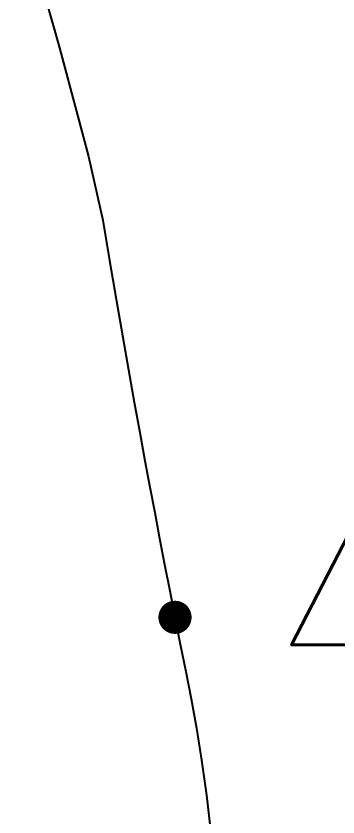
# Model space of a CAD drawing. Extents: x 39624947 to 39626627, y 3418539 to 3418836.
# Drawn here: x 39626530.03 to 39626533.92, y 3418682.8 to 3418692.45 of the extents above; entities that cross this region are included whole.
import ezdxf
from ezdxf.enums import TextEntityAlignment as Align

# ---------------------------------------------------------------- set-up
doc = ezdxf.new("R2010")
doc.units = 0
doc.layers.get('0').update_dxf_attribs({"linetype": 'CONTINUOUS'})
doc.layers.add('GCD', color=7, linetype='CONTINUOUS')
doc.layers.add('PUB_WALL', color=9, linetype='CONTINUOUS')
doc.styles.add('HZ', font='rs.shx', dxfattribs={"width": 0.8, "bigfont": 'hztxt.shx'})

# ---------------------------------------------------------------- blocks, each defined once
blk = doc.blocks.new('GC200')
at = {"linetype": 'Continuous', "const_width": 0.2, "flags": 128}
blk.add_lwpolyline([(-0.1, 0, 1), (0.1, 0, 1)], format="xyb", close=True, dxfattribs=at)
blk = doc.blocks.new('333377777')
at = {"layer": 'PUB_WALL', "color": 252, "ltscale": 0.01}
for p, q in [((39623278.1213, 3417498.1337, 42), (39623278.6459, 3417496.2883, 42)), ((39623278.6459, 3417496.2883, 42), (39623278.9944, 3417494.9812, 42)), ((39623278.9944, 3417494.9812, 42), (39623279.1669, 3417494.2126, 42)), ((39623279.1669, 3417494.2126, 42), (39623279.2497, 3417493.7253, 42)), ((39623279.2497, 3417493.7253, 42), (39623279.3291, 3417493.2623, 42)), ((39623279.3291, 3417493.2623, 42), (39623279.4052, 3417492.8236, 42)), ((39623279.4052, 3417492.8236, 42), (39623279.478, 3417492.4092, 42)), ((39623279.478, 3417492.4092, 42), (39623279.5474, 3417492.0191, 42)), ((39623279.5474, 3417492.0191, 42), (39623279.6135, 3417491.6533, 42)), ((39623279.6135, 3417491.6533, 42), (39623279.6762, 3417491.3118, 42)), ((39623279.6762, 3417491.3118, 42), (39623279.7356, 3417490.9946, 42)), ((39623279.7356, 3417490.9946, 42), (39623279.7939, 3417490.6878, 42)), ((39623279.7939, 3417490.6878, 42), (39623279.8533, 3417490.3775, 42)), ((39623279.8533, 3417490.3775, 42), (39623279.9139, 3417490.0637, 42)), ((39623279.9139, 3417490.0637, 42), (39623279.9756, 3417489.7464, 42)), ((39623279.9756, 3417489.7464, 42), (39623280.0385, 3417489.4257, 42)), ((39623280.0385, 3417489.4257, 42), (39623280.1026, 3417489.1015, 42)), ((39623280.1026, 3417489.1015, 42), (39623280.1678, 3417488.7738, 42)), ((39623280.1678, 3417488.7738, 42), (39623280.2342, 3417488.4426, 42)), ((39623280.2342, 3417488.4426, 42), (39623280.2991, 3417488.0917, 42)), ((39623280.2991, 3417488.0917, 42), (39623280.36, 3417487.705, 42)), ((39623280.36, 3417487.705, 42), (39623280.4168, 3417487.2823, 42)), ((39623280.4168, 3417487.2823, 42), (39623280.4696, 3417486.8237, 42))]:
    blk.add_line(p, q, dxfattribs=at)
ref = blk.add_blockref('GC200', (39623280.0385, 3417489.4257, 42), dxfattribs=at)
ref.add_attrib('height', '42.00', dxfattribs={"layer": 'GCD', "linetype": 'Continuous', "height": 2, "style": 'HZ', "width": 0.8}).set_placement((39623281.2385, 3417489.4257, 42), align=Align.MIDDLE_LEFT)

msp = doc.modelspace()

# ---------------------------------------------------------------- block references
at = {"linetype": 'Continuous'}
msp.add_blockref('333377777', (3251.9127, 1195.7759), dxfattribs=at)

doc.saveas('drawing.dxf')
